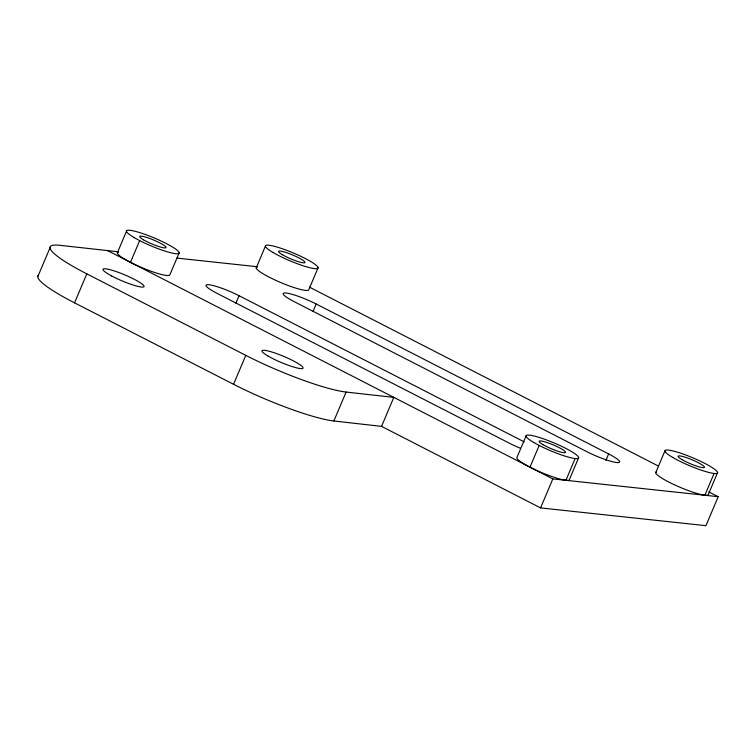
<?xml version="1.0" encoding="UTF-8"?>
<svg xmlns="http://www.w3.org/2000/svg" width="756" height="756" viewBox="0 0 756 756"><rect width="100%" height="100%" fill="white"/><g stroke="black" fill="none" stroke-linecap="round" stroke-linejoin="round"><path stroke-width="1.13" d="M117.322 252.92L126.507 231.175M38.424 275.231A79.597 11.775 22.9 0 0 74.542 302.844L233.557 384.284A79.597 11.775 22.9 0 0 333.859 420.988L381.544 426.365L540.578 507.909L705.953 525.685L718.2 496.683L552.825 478.907L130.476 262.332L139.662 240.588M179.163 252.835L169.968 274.579A28.52 4.262 22.9 0 1 140.2 266.915A28.52 4.262 22.9 0 1 118.219 252.098M235.881 303.222L239.057 295.709A23.88 3.572 22.9 0 0 208.949 284.738A23.88 3.572 22.9 0 0 217.01 293.337L509.506 443.271A23.88 3.572 22.9 0 0 520.525 448.327M256.237 267.851L265.422 246.106M318.078 267.766L308.892 289.52A28.53 4.262 22.9 0 1 279.115 281.846A28.53 4.262 22.9 0 1 257.135 267.029M313.022 311.519L316.197 303.997A23.88 3.572 22.9 0 0 286.089 293.026A23.88 3.572 22.9 0 0 294.15 301.625L586.58 451.559A23.88 3.572 22.9 0 0 616.688 462.53A23.88 3.572 22.9 0 0 608.627 453.931L316.197 303.997M526.015 436.004L516.83 457.758A28.52 4.262 22.9 0 0 543.148 473.209A28.52 4.262 22.9 0 0 569.485 479.417L578.671 457.673M529.984 467.17L539.17 445.426M540.578 507.909L552.825 478.907M565.951 480.277L575.136 458.523M605.906 460.376L608.627 453.931M655.735 472.689L664.921 450.935M704.875 495.218L714.061 473.464M717.595 472.604L708.4 494.358A28.53 4.262 22.9 0 1 678.623 486.684A28.53 4.262 22.9 0 1 656.633 471.857M37.8 276.639L50.076 247.647M74.542 302.844L86.817 273.852A79.597 11.775 22.9 0 1 59.904 245.313L118.645 251.824M233.557 384.284L245.794 355.367L86.817 273.852M333.859 420.988L346.106 392.062L393.81 397.373L381.544 426.365M176.885 258.089L257.427 266.745M309.365 287.091L658.542 466.121M708.807 491.882L718.2 496.683M239.057 295.709L524.22 441.882M107.607 250.623L130.476 262.332M346.106 392.062A79.597 11.775 22.9 0 1 245.794 355.367M681.903 459.563A14.326 2.145 22.9 0 0 704.025 467.624A14.326 2.145 22.9 0 0 687.837 458.127A14.326 2.145 22.9 0 0 681.903 459.563M282.394 254.725A14.326 2.145 22.9 0 0 304.517 262.795A14.326 2.145 22.9 0 0 288.329 253.288A14.326 2.145 22.9 0 0 282.394 254.725M143.479 239.794A14.326 2.145 22.9 0 0 165.611 247.855A14.326 2.145 22.9 0 0 149.414 238.357A14.326 2.145 22.9 0 0 143.479 239.794M542.988 444.632A14.326 2.145 22.9 0 0 565.11 452.693A14.326 2.145 22.9 0 0 548.922 443.186A14.326 2.145 22.9 0 0 542.988 444.632M672.632 457.38A28.53 4.262 22.9 0 0 716.688 473.436A28.53 4.262 22.9 0 0 684.445 454.507A28.53 4.262 22.9 0 0 672.632 457.38M273.124 252.542A28.53 4.262 22.9 0 0 317.18 268.597A28.53 4.262 22.9 0 0 284.936 249.669A28.53 4.262 22.9 0 0 273.124 252.542M134.218 237.611A28.52 4.262 22.9 0 0 178.265 253.657A28.52 4.262 22.9 0 0 146.031 234.738A28.52 4.262 22.9 0 0 134.218 237.611M533.717 442.449A28.52 4.262 22.9 0 0 577.773 458.495A28.52 4.262 22.9 0 0 545.53 439.576A28.52 4.262 22.9 0 0 533.717 442.449M111.708 275.987A22.283 3.298 22.9 0 0 143.999 286.694A22.283 3.298 22.9 0 0 114.836 271.111A22.283 3.298 22.9 0 0 111.708 275.987M267.955 355.981A22.283 3.298 22.9 0 0 302.362 368.559A22.283 3.298 22.9 0 0 277.168 353.799A22.283 3.298 22.9 0 0 267.955 355.981"/></g></svg>
